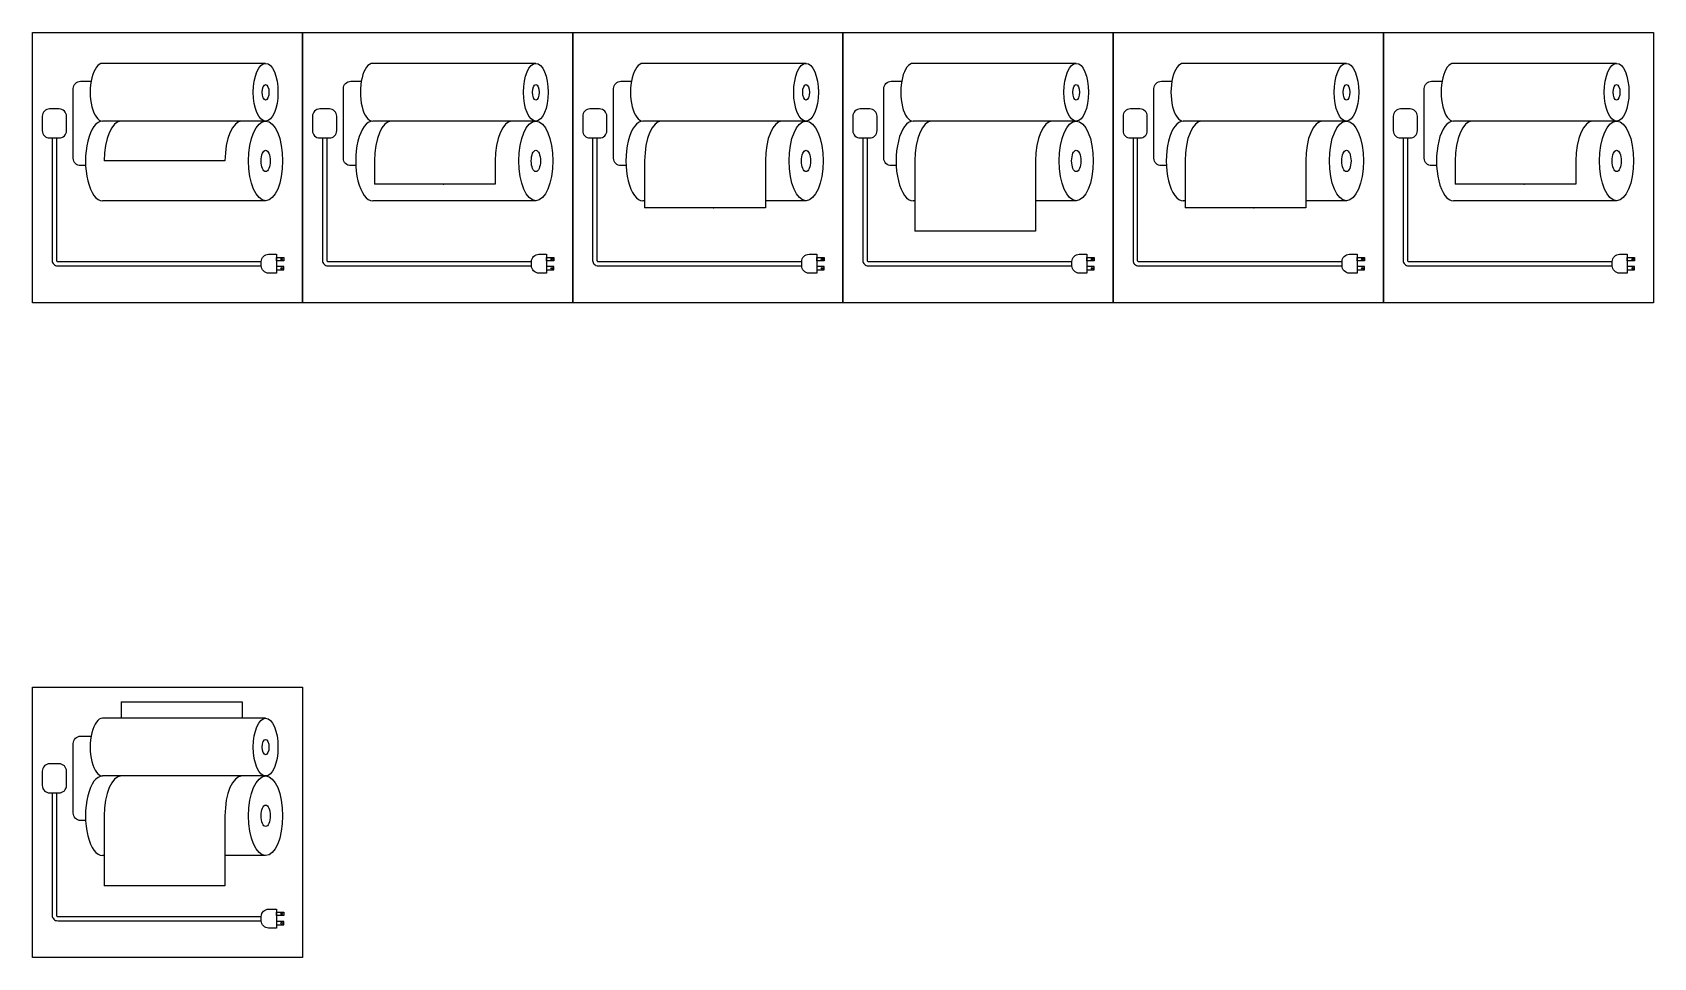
# Model space of a CAD drawing. Header units: millimetres. Extents: x 8720 to 21065, y 164 to 8435.
# Drawn here: x 13072 to 21065, y 164 to 4724 of the extents above; entities that cross this region are included whole.
import ezdxf

# ---------------------------------------------------------------- set-up
doc = ezdxf.new("R2010")
doc.units = ezdxf.units.MM
doc.layers.get('0').update_dxf_attribs({"color": 3})
doc.layers.add('1', color=6, linetype='Continuous')

msp = doc.modelspace()

# ---------------------------------------------------------------- linework, layer by layer
for points in [[(13510.5, 1424.1), (13510.5, 1343)], [(13510.5, 1424.1), (14105.7, 1424.1), (14105.7, 1343)], [(13426.6, 862.3), (13426.6, 516.4)], [(14021.8, 862.3), (14021.8, 516.4)], [(14021.8, 516.4), (13426.6, 516.4)]]:
    msp.add_lwpolyline(points)
for points in [[(13204.2, 1118.5), (13157.2, 1118.5, 0.414214), (13121, 1082.3), (13121, 1011.5, 0.414214), (13157.2, 975.3), (13204.2, 975.3, 0.414214), (13240.4, 1011.5), (13240.4, 1082.3, 0.414214)], [(14237, 402.2), (14275.1, 402.2), (14275.1, 309.1), (14237, 309.1, -0.414214), (14200.8, 345.3), (14200.8, 366.1, -0.414214)]]:
    msp.add_lwpolyline(points, format="xyb", close=True)
for points in [[(13170, 975.3), (13170, 372, 0.414214), (13197, 345), (14200.8, 345)], [(13191.3, 975.3), (13191.3, 372, 0.414214), (13197, 366.3), (14200.8, 366.3)]]:
    msp.add_lwpolyline(points, format="xyb")
for points in [[(14275.1, 386.7), (14311.1, 386.7), (14311.1, 370.3), (14275.1, 370.3)], [(14275.1, 324.7), (14311.1, 324.7), (14311.1, 341), (14275.1, 341)]]:
    msp.add_lwpolyline(points, close=True)
for centre in [(14301.3, 378.5), (14301.3, 332.9)]:
    msp.add_circle(centre, 4.42)
for centre in [(13510.5, 862.3), (14105.7, 862.3)]:
    msp.add_ellipse(centre, major_axis=(0, 196.2), ratio=0.427627, start_param=0, end_param=1.570796)
at = {"layer": '1'}
for points in [[(13072.4, 4723.6), (14404.5, 4723.6), (14404.5, 3391.5), (13072.4, 3391.5)], [(14404.5, 4723.6), (15736.6, 4723.6), (15736.6, 3391.5), (14404.5, 3391.5)], [(15736.6, 4723.6), (17068.6, 4723.6), (17068.6, 3391.5), (15736.6, 3391.5)], [(17068.6, 4723.6), (18400.7, 4723.6), (18400.7, 3391.5), (17068.6, 3391.5)], [(18400.7, 4723.6), (19732.8, 4723.6), (19732.8, 3391.5), (18400.7, 3391.5)], [(19732.8, 4723.6), (21064.9, 4723.6), (21064.9, 3391.5), (19732.8, 3391.5)], [(14275.1, 3614.7), (14311.1, 3614.7), (14311.1, 3598.3), (14275.1, 3598.3)], [(15607.2, 3614.7), (15643.2, 3614.7), (15643.2, 3598.3), (15607.2, 3598.3)], [(16939.3, 3614.7), (16975.3, 3614.7), (16975.3, 3598.3), (16939.3, 3598.3)], [(18271.4, 3614.7), (18307.4, 3614.7), (18307.4, 3598.3), (18271.4, 3598.3)], [(19603.5, 3614.7), (19639.5, 3614.7), (19639.5, 3598.3), (19603.5, 3598.3)], [(20935.5, 3614.7), (20971.5, 3614.7), (20971.5, 3598.3), (20935.5, 3598.3)], [(14275.1, 3552.7), (14311.1, 3552.7), (14311.1, 3569.1), (14275.1, 3569.1)], [(15607.2, 3552.7), (15643.2, 3552.7), (15643.2, 3569.1), (15607.2, 3569.1)], [(16939.3, 3552.7), (16975.3, 3552.7), (16975.3, 3569.1), (16939.3, 3569.1)], [(18271.4, 3552.7), (18307.4, 3552.7), (18307.4, 3569.1), (18271.4, 3569.1)], [(19603.5, 3552.7), (19639.5, 3552.7), (19639.5, 3569.1), (19603.5, 3569.1)], [(20935.5, 3552.7), (20971.5, 3552.7), (20971.5, 3569.1), (20935.5, 3569.1)], [(13072.4, 1495.6), (14404.5, 1495.6), (14404.5, 163.5), (13072.4, 163.5)]]:
    msp.add_lwpolyline(points, close=True, dxfattribs=at)
for points in [[(14222.2, 4571), (13417.9, 4571)], [(15554.3, 4571), (14750, 4571)], [(16886.4, 4571), (16082.1, 4571)], [(18218.5, 4571), (17414.2, 4571)], [(19550.6, 4571), (18746.2, 4571)], [(20882.7, 4571), (20078.3, 4571)], [(14222.2, 4286.6), (13417.9, 4286.6)], [(14222.2, 4286.6), (13417.9, 4286.6)], [(15554.3, 4286.6), (14750, 4286.6)], [(15554.3, 4286.6), (14750, 4286.6)], [(16886.4, 4286.6), (16082.1, 4286.6)], [(16886.4, 4286.6), (16082.1, 4286.6)], [(18218.5, 4286.6), (17414.2, 4286.6)], [(18218.5, 4286.6), (17414.2, 4286.6)], [(19550.6, 4286.6), (18746.2, 4286.6)], [(19550.6, 4286.6), (18746.2, 4286.6)], [(20882.7, 4286.6), (20078.3, 4286.6)], [(20882.7, 4286.6), (20078.3, 4286.6)], [(14021.8, 4090.3), (13426.6, 4090.3)], [(14758.7, 4090.3), (14758.7, 3975.1)], [(15353.9, 4090.3), (15353.9, 3975.1)], [(16090.7, 4090.3), (16090.7, 3859.8)], [(16686, 4090.3), (16686, 3859.8)], [(17422.8, 4090.3), (17422.8, 3744.5)], [(18018, 4090.3), (18018, 3744.5)], [(18754.9, 4090.3), (18754.9, 3859.8)], [(19350.1, 4090.3), (19350.1, 3859.8)], [(20087, 4090.3), (20087, 3975.1)], [(20682.2, 4090.3), (20682.2, 3975.1)], [(15353.9, 3975.1), (14758.7, 3975.1)], [(20682.2, 3975.1), (20087, 3975.1)], [(14222.2, 3894.1), (13417.9, 3894.1)], [(15554.3, 3894.1), (14750, 3894.1)], [(16090.7, 3894.1), (16082.1, 3894.1)], [(16686, 3859.8), (16090.7, 3859.8)], [(16886.4, 3894.1), (16686, 3894.1)], [(17422.8, 3894.1), (17414.2, 3894.1)], [(18218.5, 3894.1), (18018, 3894.1)], [(18754.9, 3894.1), (18746.2, 3894.1)], [(19350.1, 3859.8), (18754.9, 3859.8)], [(19550.6, 3894.1), (19350.1, 3894.1)], [(20882.7, 3894.1), (20078.3, 3894.1)], [(18018, 3744.5), (17422.8, 3744.5)], [(14222.2, 1343), (13417.9, 1343)], [(14222.2, 1058.5), (13417.9, 1058.5)], [(14222.2, 1058.5), (13417.9, 1058.5)], [(13426.6, 666.1), (13417.9, 666.1)], [(14222.2, 666.1), (14021.8, 666.1)]]:
    msp.add_lwpolyline(points, dxfattribs=at)
for points in [[(13334, 4067), (13309.8, 4067, -0.414214), (13273.6, 4103.2), (13273.6, 4446.6, -0.414214), (13309.8, 4482.8), (13361.6, 4482.8)], [(14666.1, 4067), (14641.9, 4067, -0.414214), (14605.7, 4103.2), (14605.7, 4446.6, -0.414214), (14641.9, 4482.8), (14693.7, 4482.8)], [(15998.2, 4067), (15973.9, 4067, -0.414214), (15937.8, 4103.2), (15937.8, 4446.6, -0.414214), (15973.9, 4482.8), (16025.8, 4482.8)], [(17330.3, 4067), (17306, 4067, -0.414214), (17269.8, 4103.2), (17269.8, 4446.6, -0.414214), (17306, 4482.8), (17357.9, 4482.8)], [(18662.3, 4067), (18638.1, 4067, -0.414214), (18601.9, 4103.2), (18601.9, 4446.6, -0.414214), (18638.1, 4482.8), (18690, 4482.8)], [(19994.4, 4067), (19970.2, 4067, -0.414214), (19934, 4103.2), (19934, 4446.6, -0.414214), (19970.2, 4482.8), (20022.1, 4482.8)], [(13170, 4203.3), (13170, 3600, 0.414214), (13197, 3573.1), (14200.8, 3573.1)], [(13191.3, 4203.3), (13191.3, 3600, 0.414214), (13197, 3594.3), (14200.8, 3594.3)], [(14502.1, 4203.3), (14502.1, 3600, 0.414214), (14529.1, 3573.1), (15532.9, 3573.1)], [(14523.4, 4203.3), (14523.4, 3600, 0.414214), (14529.1, 3594.3), (15532.9, 3594.3)], [(15834.2, 4203.3), (15834.2, 3600, 0.414214), (15861.2, 3573.1), (16865, 3573.1)], [(15855.5, 4203.3), (15855.5, 3600, 0.414214), (15861.2, 3594.3), (16865, 3594.3)], [(17166.3, 4203.3), (17166.3, 3600, 0.414214), (17193.2, 3573.1), (18197, 3573.1)], [(17187.6, 4203.3), (17187.6, 3600, 0.414214), (17193.2, 3594.3), (18197, 3594.3)], [(18498.4, 4203.3), (18498.4, 3600, 0.414214), (18525.3, 3573.1), (19529.1, 3573.1)], [(18519.6, 4203.3), (18519.6, 3600, 0.414214), (18525.3, 3594.3), (19529.1, 3594.3)], [(19830.5, 4203.3), (19830.5, 3600, 0.414214), (19857.4, 3573.1), (20861.2, 3573.1)], [(19851.7, 4203.3), (19851.7, 3600, 0.414214), (19857.4, 3594.3), (20861.2, 3594.3)], [(13334, 839), (13309.8, 839, -0.414214), (13273.6, 875.2), (13273.6, 1218.6, -0.414214), (13309.8, 1254.8), (13361.6, 1254.8)]]:
    msp.add_lwpolyline(points, format="xyb", dxfattribs=at)
for points in [[(13204.2, 4346.5), (13157.2, 4346.5, 0.414214), (13121, 4310.3), (13121, 4239.5, 0.414214), (13157.2, 4203.3), (13204.2, 4203.3, 0.414214), (13240.4, 4239.5), (13240.4, 4310.3, 0.414214)], [(14536.3, 4346.5), (14489.2, 4346.5, 0.414214), (14453.1, 4310.3), (14453.1, 4239.5, 0.414214), (14489.2, 4203.3), (14536.3, 4203.3, 0.414214), (14572.4, 4239.5), (14572.4, 4310.3, 0.414214)], [(15868.3, 4346.5), (15821.3, 4346.5, 0.414214), (15785.2, 4310.3), (15785.2, 4239.5, 0.414214), (15821.3, 4203.3), (15868.3, 4203.3, 0.414214), (15904.5, 4239.5), (15904.5, 4310.3, 0.414214)], [(17200.4, 4346.5), (17153.4, 4346.5, 0.414214), (17117.2, 4310.3), (17117.2, 4239.5, 0.414214), (17153.4, 4203.3), (17200.4, 4203.3, 0.414214), (17236.6, 4239.5), (17236.6, 4310.3, 0.414214)], [(18532.5, 4346.5), (18485.5, 4346.5, 0.414214), (18449.3, 4310.3), (18449.3, 4239.5, 0.414214), (18485.5, 4203.3), (18532.5, 4203.3, 0.414214), (18568.7, 4239.5), (18568.7, 4310.3, 0.414214)], [(19864.6, 4346.5), (19817.6, 4346.5, 0.414214), (19781.4, 4310.3), (19781.4, 4239.5, 0.414214), (19817.6, 4203.3), (19864.6, 4203.3, 0.414214), (19900.8, 4239.5), (19900.8, 4310.3, 0.414214)], [(14237, 3630.3), (14275.1, 3630.3), (14275.1, 3537.1), (14237, 3537.1, -0.414214), (14200.8, 3573.3), (14200.8, 3594.1, -0.414214)], [(15569, 3630.3), (15607.2, 3630.3), (15607.2, 3537.1), (15569, 3537.1, -0.414214), (15532.9, 3573.3), (15532.9, 3594.1, -0.414214)], [(16901.1, 3630.3), (16939.3, 3630.3), (16939.3, 3537.1), (16901.1, 3537.1, -0.414214), (16865, 3573.3), (16865, 3594.1, -0.414214)], [(18233.2, 3630.3), (18271.4, 3630.3), (18271.4, 3537.1), (18233.2, 3537.1, -0.414214), (18197, 3573.3), (18197, 3594.1, -0.414214)], [(19565.3, 3630.3), (19603.5, 3630.3), (19603.5, 3537.1), (19565.3, 3537.1, -0.414214), (19529.1, 3573.3), (19529.1, 3594.1, -0.414214)], [(20897.4, 3630.3), (20935.5, 3630.3), (20935.5, 3537.1), (20897.4, 3537.1, -0.414214), (20861.2, 3573.3), (20861.2, 3594.1, -0.414214)]]:
    msp.add_lwpolyline(points, format="xyb", close=True, dxfattribs=at)
for centre in [(14301.3, 3606.5), (15633.4, 3606.5), (16965.5, 3606.5), (18297.6, 3606.5), (18297.6, 3606.5), (19629.7, 3606.5), (20961.8, 3606.5), (14301.3, 3560.9), (15633.4, 3560.9), (16965.5, 3560.9), (18297.6, 3560.9), (18297.6, 3560.9), (19629.7, 3560.9), (20961.8, 3560.9)]:
    msp.add_circle(centre, 4.42, dxfattribs=at)
for centre, major_axis, end_param in [((13417.9, 4428.8), (0, 142.2), 3.141593), ((14750, 4428.8), (0, 142.2), 3.141593), ((16082.1, 4428.8), (0, 142.2), 3.141593), ((17414.2, 4428.8), (0, 142.2), 3.141593), ((18746.2, 4428.8), (0, 142.2), 3.141593), ((20078.3, 4428.8), (0, 142.2), 3.141593), ((13417.9, 4090.3), (0, 196.2), 3.141593), ((13510.5, 4090.3), (0, 196.2), 1.570796), ((14105.7, 4090.3), (0, 196.2), 1.570796), ((14750, 4090.3), (0, 196.2), 3.141593), ((14842.6, 4090.3), (0, 196.2), 1.570796), ((15437.8, 4090.3), (0, 196.2), 1.570796), ((16082.1, 4090.3), (0, 196.2), 3.141593), ((16174.7, 4090.3), (0, 196.2), 1.570796), ((16769.9, 4090.3), (0, 196.2), 1.570796), ((17414.2, 4090.3), (0, 196.2), 3.141593), ((17506.7, 4090.3), (0, 196.2), 1.570796), ((18101.9, 4090.3), (0, 196.2), 1.570796), ((18746.2, 4090.3), (0, 196.2), 3.141593), ((18838.8, 4090.3), (0, 196.2), 1.570796), ((19434, 4090.3), (0, 196.2), 1.570796), ((20078.3, 4090.3), (0, 196.2), 3.141593), ((20170.9, 4090.3), (0, 196.2), 1.570796), ((20766.1, 4090.3), (0, 196.2), 1.570796), ((13417.9, 1200.8), (0, 142.2), 3.141593), ((13417.9, 862.3), (0, 196.2), 3.141593)]:
    msp.add_ellipse(centre, major_axis=major_axis, ratio=0.427627, start_param=0, end_param=end_param, dxfattribs=at)
for centre, major_axis in [((14222.2, 4428.8), (0, 142.2)), ((15554.3, 4428.8), (0, 142.2)), ((16886.4, 4428.8), (0, 142.2)), ((18218.5, 4428.8), (0, 142.2)), ((19550.6, 4428.8), (0, 142.2)), ((20882.7, 4428.8), (0, 142.2)), ((14222.2, 4428.8), (0, 38.4)), ((15554.3, 4428.8), (0, 38.4)), ((16886.4, 4428.8), (0, 38.4)), ((18218.5, 4428.8), (0, 38.4)), ((19550.6, 4428.8), (0, 38.4)), ((20882.7, 4428.8), (0, 38.4)), ((14222.2, 4090.3), (0, 196.2)), ((15554.3, 4090.3), (0, 196.2)), ((16886.4, 4090.3), (0, 196.2)), ((18218.5, 4090.3), (0, 196.2)), ((19550.6, 4090.3), (0, 196.2)), ((20882.7, 4090.3), (0, 196.2)), ((14222.2, 4090.3), (0, 52.9)), ((15554.3, 4090.3), (0, 52.9)), ((16886.4, 4090.3), (0, 52.9)), ((18218.5, 4090.3), (0, 52.9)), ((19550.6, 4090.3), (0, 52.9)), ((20882.7, 4090.3), (0, 52.9)), ((14222.2, 1200.8), (0, 142.2)), ((14222.2, 1200.8), (0, 38.4)), ((14222.2, 862.3), (0, 196.2)), ((14222.2, 862.3), (0, 52.9))]:
    msp.add_ellipse(centre, major_axis=major_axis, ratio=0.427627, dxfattribs=at)
for p in [(15098.7, 3975.1), (20427, 3975.1), (16430.8, 3859.8), (19094.9, 3859.8)]:
    msp.add_point(p, dxfattribs=at)

doc.saveas('drawing.dxf')
